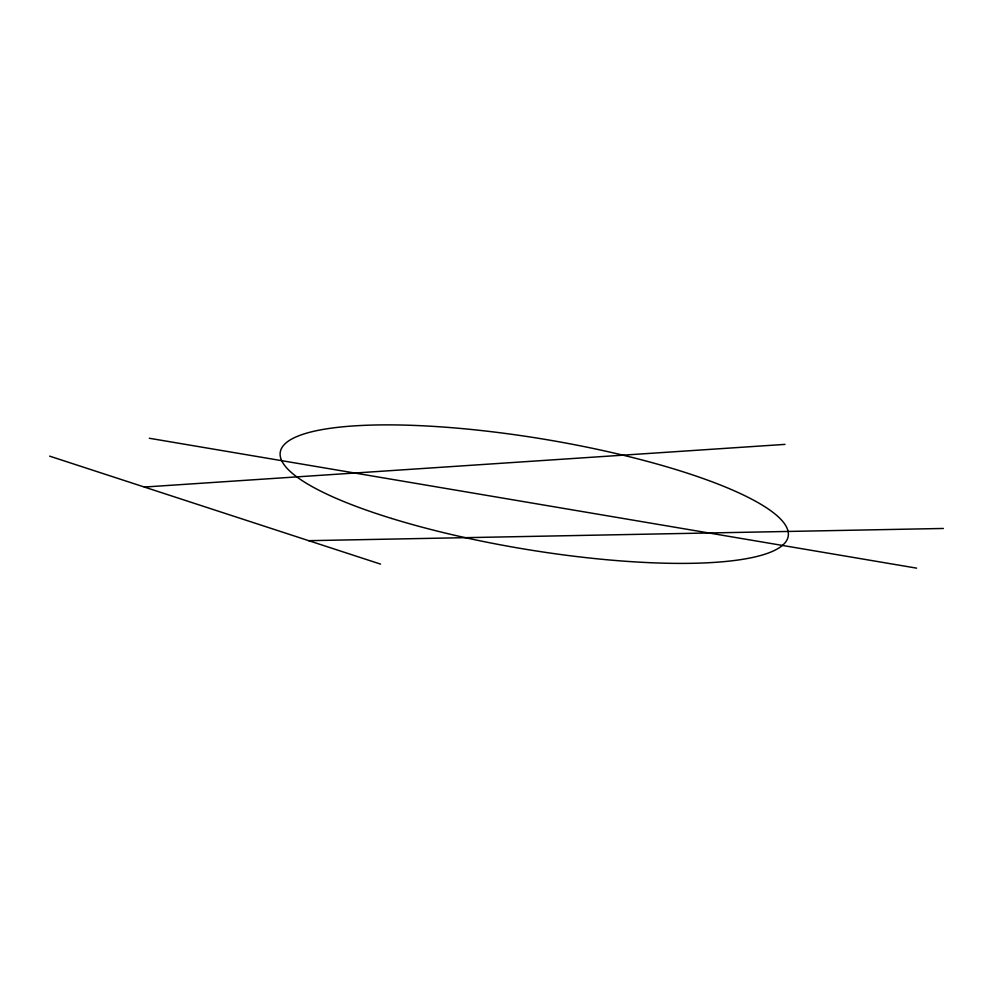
<?xml version="1.0" encoding="UTF-8"?>
<svg xmlns="http://www.w3.org/2000/svg" width="993" height="993" viewBox="0 0 993 993"><rect width="100%" height="100%" fill="white"/><g stroke="black" fill="none" stroke-linecap="round" stroke-linejoin="round"><path stroke-width="1.49" d="M144.333 487.042L785.004 444.38M308.724 540.676L943.35 528.462M149.322 438.261L916.613 568.145M49.65 456.147L380.542 564.111M391.739 518.483A257.448 55.794 9.4 0 0 787.685 538.268A257.448 55.794 9.4 0 0 423.179 425.811A257.448 55.794 9.4 0 0 391.739 518.483"/></g></svg>
